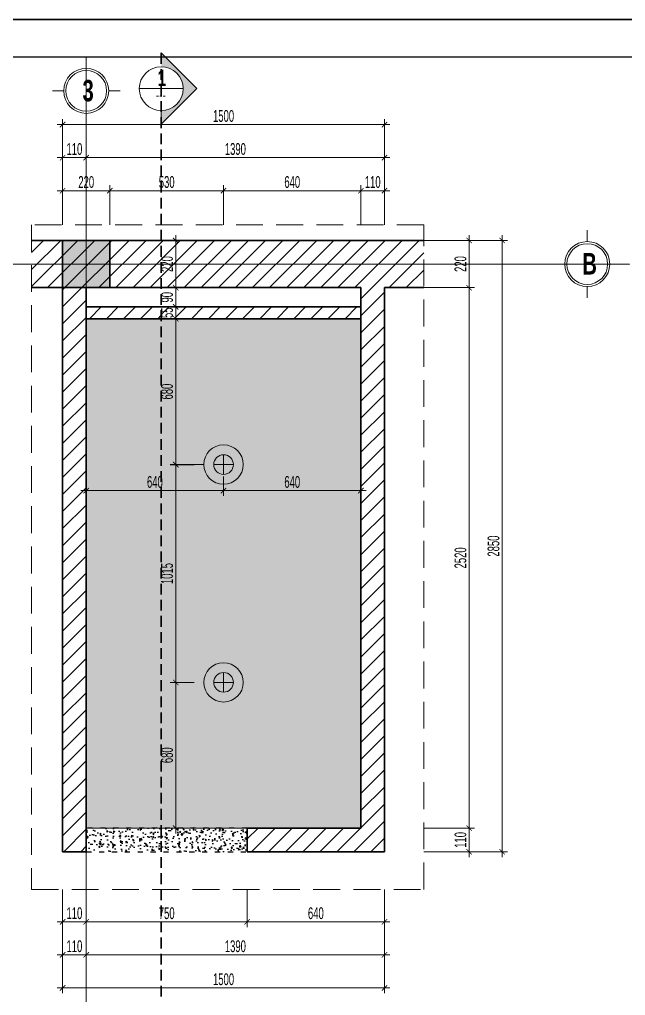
# Model space of a CAD drawing. Header units: millimetres. Extents: x 1336014 to 2939047, y -333549 to -60566.
# Drawn here: x 1417984 to 1420808, y -203598 to -199047 of the extents above; entities that cross this region are included whole.
import ezdxf
from ezdxf.enums import TextEntityAlignment as Align

# ---------------------------------------------------------------- set-up
doc = ezdxf.new("R2010")
doc.units = ezdxf.units.MM
doc.header["$MEASUREMENT"] = 0
for name, pattern in [('$1$HIDDEN', [0.375, 0.25, -0.125]), ('ACAD_ISO03W100', [30, 12, -18]), ('CENTER2', [1.125, 0.75, -0.125, 0.125, -0.125]), ('HIDDEN', [0.375, 0.25, -0.125])]:
    doc.linetypes.add(name, pattern=pattern)
for name, color, linetype, lineweight in [('01.Cut', 255, 'Continuous', 35), ('02.Thay', 145, 'Continuous', 15), ('03.Manh', 251, 'Continuous', 13), ('05.Text', 253, 'Continuous', 18), ('06.betong', 2, 'Continuous', 35), ('08.Dim', 156, 'Continuous', 15), ('09.Hatch', 250, 'Continuous', 5), ('10.truc', 250, 'CENTER2', 20), ('11.Khung bo', 32, 'Continuous', 50), ('12.Khung', 36, 'Continuous', 25), ('CCA - TUONG', 7, 'Continuous', 35)]:
    doc.layers.add(name, color=color, linetype=linetype, lineweight=lineweight)
doc.layers.add('HACH', color=250, linetype='Continuous')
doc.layers.add('truc1', color=250, linetype='ACAD_ISO03W100')
doc.layers.add('Tpl_Bound', color=1, linetype='Continuous', plot=False)
doc.styles.add('AVANTH', font='')
doc.styles.add('AVANTHB', font='')
doc.styles.add('TT5_Text Dim', font='hoatbif.shx', dxfattribs={"width": 0.6})
doc.styles.get('AVANTH').set_extended_font_data('.VnAvantH')
doc.styles.get('AVANTHB').set_extended_font_data('.VnAvantH', bold=True)
doc.dimstyles.new('TT5_Dim 1-25', dxfattribs={"dimscale": 25, "dimtxt": 2.2, "dimasz": 1, "dimexe": 1, "dimexo": 0, "dimgap": 0.5, "dimtad": 1, "dimdec": 0, "dimzin": 0, "dimdsep": 46, "dimtxsty": 'TT5_Text Dim', "dimblk": 'ARCHTICK', "dimcen": 0, "dimdle": 1, "dimclrd": 256, "dimclre": 256, "dimclrt": 1, "dimadec": 0, "dimazin": 0, "dimtfac": 0.015, "dimtdec": 0, "dimtix": 1, "dimtmove": 2, "dimatfit": 3, "dimldrblk": 'DOT', "dimfxl": 1, "dimtolj": 1, "dimtzin": 0, "dimlwd": -1, "dimlwe": -1, "dimarcsym": 1})

# ---------------------------------------------------------------- blocks, each defined once
blk = doc.blocks.new('100')
at = {"layer": '11.Khung bo', "const_width": 26.7}
blk.add_lwpolyline([(1860913, -945240), (1860913, -916940), (1896063, -916940), (1896063, -945240)], close=True, dxfattribs=at)
blk.add_lwpolyline([(1860913, -945240), (1860913, -916940), (1896063, -916940), (1896063, -945240)], close=True, dxfattribs=at)
blk.add_lwpolyline([(1860913, -945240), (1860913, -916940), (1896063, -916940), (1896063, -945240)], close=True, dxfattribs=at)
at = {"layer": '12.Khung'}
blk.add_lwpolyline([(1901579, -945940), (1901579, -916240), (1859580, -916240), (1859580, -945940)], close=True, dxfattribs=at)
blk.add_lwpolyline([(1901579, -945940), (1901579, -916240), (1859580, -916240), (1859580, -945940)], close=True, dxfattribs=at)
blk.add_lwpolyline([(1901579, -945940), (1901579, -916240), (1859580, -916240), (1859580, -945940)], close=True, dxfattribs=at)
blk = doc.blocks.new('DANHTRUC')
for p, q in [((980383, -947347), (980383, -947137)), ((979963, -947767), (979753, -947767)), ((980803, -947767), (981013, -947767)), ((980383, -948187), (980383, -948397))]:
    blk.add_line(p, q)
for radius in [420, 380]:
    blk.add_circle((980383, -947767), radius)
blk = doc.blocks.new('DFGFH')
h = blk.add_hatch(color=256)
h.dxf.hatch_style = 1
h.paths.add_polyline_path([(15438.1, 12136.8), (15658.1, 12136.8), (15658.1, 12356.8), (15438.1, 12356.8)])
blk.add_lwpolyline([(15438.1, 12136.8), (15658.1, 12136.8), (15658.1, 12356.8), (15438.1, 12356.8)], close=True)
blk = doc.blocks.new('_ARCHTICK')
at = {"const_width": 0.15}
blk.add_lwpolyline([(-0.5, -0.5), (0.5, 0.5)], dxfattribs=at)
blk = doc.blocks.new('*D1686')
at = {"layer": '08.Dim', "transparency": 16777216}
for p, q in [((1419709.8, -199845.5), (1419549.8, -199845.5)), ((1419574.8, -200004.7), (1419574.8, -199820.5)), ((1419684.8, -200004.7), (1419684.8, -199820.5))]:
    blk.add_line(p, q, dxfattribs=at)
at = {"layer": 'Defpoints', "color": 0, "transparency": 16777216}
for p in [(1419574.8, -199845.5), (1419574.8, -200004.7), (1419684.8, -200004.7)]:
    blk.add_point(p, dxfattribs=at)
at = {"layer": '08.Dim', "transparency": 16777216, "xscale": 25, "yscale": 25, "zscale": 25, "rotation": 180}
blk.add_blockref('_ARCHTICK', (1419574.8, -199845.5), dxfattribs=at)
at = {"layer": '08.Dim', "transparency": 16777216, "xscale": 25, "yscale": 25, "zscale": 25}
blk.add_blockref('_ARCHTICK', (1419684.8, -199845.5), dxfattribs=at)
at = {"layer": '08.Dim', "color": 1, "transparency": 16777216, "insert": (1419629.8, -199805.5), "char_height": 55, "attachment_point": 5, "style": 'TT5_Text Dim'}
blk.add_mtext('\\A1;110', dxfattribs=at)
blk = doc.blocks.new('_DOT')
blk.add_line((-0.5, 0), (-1, 0))
at = {"const_width": 0.5}
blk.add_lwpolyline([(-0.25, 0, 1), (0.25, 0, 1)], format="xyb", close=True, dxfattribs=at)
blk = doc.blocks.new('*D1687')
at = {"layer": '08.Dim', "transparency": 16777216}
for p, q in [((1419599.8, -199845.5), (1418909.8, -199845.5)), ((1418934.8, -200004.7), (1418934.8, -199820.5)), ((1419574.8, -200004.7), (1419574.8, -199820.5))]:
    blk.add_line(p, q, dxfattribs=at)
at = {"layer": 'Defpoints', "color": 0, "transparency": 16777216}
for p in [(1418934.8, -199845.5), (1418934.8, -200004.7), (1419574.8, -200004.7)]:
    blk.add_point(p, dxfattribs=at)
at = {"layer": '08.Dim', "transparency": 16777216, "xscale": 25, "yscale": 25, "zscale": 25, "rotation": 180}
blk.add_blockref('_ARCHTICK', (1418934.8, -199845.5), dxfattribs=at)
at = {"layer": '08.Dim', "transparency": 16777216, "xscale": 25, "yscale": 25, "zscale": 25}
blk.add_blockref('_ARCHTICK', (1419574.8, -199845.5), dxfattribs=at)
at = {"layer": '08.Dim', "color": 1, "transparency": 16777216, "insert": (1419254.8, -199805.5), "char_height": 55, "attachment_point": 5, "style": 'TT5_Text Dim'}
blk.add_mtext('\\A1;640', dxfattribs=at)
blk = doc.blocks.new('*D1688')
at = {"layer": '08.Dim', "transparency": 16777216}
for p, q in [((1418959.8, -199845.5), (1418379.8, -199845.5)), ((1418404.8, -200004.7), (1418404.8, -199820.5)), ((1418934.8, -200004.7), (1418934.8, -199820.5))]:
    blk.add_line(p, q, dxfattribs=at)
at = {"layer": 'Defpoints', "color": 0, "transparency": 16777216}
for p in [(1418404.8, -199845.5), (1418404.8, -200004.7), (1418934.8, -200004.7)]:
    blk.add_point(p, dxfattribs=at)
at = {"layer": '08.Dim', "transparency": 16777216, "xscale": 25, "yscale": 25, "zscale": 25, "rotation": 180}
blk.add_blockref('_ARCHTICK', (1418404.8, -199845.5), dxfattribs=at)
at = {"layer": '08.Dim', "transparency": 16777216, "xscale": 25, "yscale": 25, "zscale": 25}
blk.add_blockref('_ARCHTICK', (1418934.8, -199845.5), dxfattribs=at)
at = {"layer": '08.Dim', "color": 1, "transparency": 16777216, "insert": (1418669.8, -199805.5), "char_height": 55, "attachment_point": 5, "style": 'TT5_Text Dim'}
blk.add_mtext('\\A1;530', dxfattribs=at)
blk = doc.blocks.new('*D1689')
at = {"layer": '08.Dim', "transparency": 16777216}
for p, q in [((1418429.8, -199845.5), (1418159.8, -199845.5)), ((1418184.8, -200004.7), (1418184.8, -199820.5)), ((1418404.8, -200004.7), (1418404.8, -199820.5))]:
    blk.add_line(p, q, dxfattribs=at)
at = {"layer": 'Defpoints', "color": 0, "transparency": 16777216}
for p in [(1418184.8, -199845.5), (1418184.8, -200004.7), (1418404.8, -200004.7)]:
    blk.add_point(p, dxfattribs=at)
at = {"layer": '08.Dim', "transparency": 16777216, "xscale": 25, "yscale": 25, "zscale": 25, "rotation": 180}
blk.add_blockref('_ARCHTICK', (1418184.8, -199845.5), dxfattribs=at)
at = {"layer": '08.Dim', "transparency": 16777216, "xscale": 25, "yscale": 25, "zscale": 25}
blk.add_blockref('_ARCHTICK', (1418404.8, -199845.5), dxfattribs=at)
at = {"layer": '08.Dim', "color": 1, "transparency": 16777216, "insert": (1418294.8, -199805.5), "char_height": 55, "attachment_point": 5, "style": 'TT5_Text Dim'}
blk.add_mtext('\\A1;220', dxfattribs=at)
blk = doc.blocks.new('*D1690')
at = {"layer": '08.Dim', "transparency": 16777216}
for p, q in [((1418294.8, -200004.7), (1418294.8, -199666.5)), ((1419684.8, -200004.7), (1419684.8, -199666.5)), ((1419709.8, -199691.5), (1418269.8, -199691.5))]:
    blk.add_line(p, q, dxfattribs=at)
at = {"layer": 'Defpoints', "color": 0, "transparency": 16777216}
for p in [(1418294.8, -199691.5), (1418294.8, -200004.7), (1419684.8, -200004.7)]:
    blk.add_point(p, dxfattribs=at)
at = {"layer": '08.Dim', "transparency": 16777216, "xscale": 25, "yscale": 25, "zscale": 25, "rotation": 180}
blk.add_blockref('_ARCHTICK', (1418294.8, -199691.5), dxfattribs=at)
at = {"layer": '08.Dim', "transparency": 16777216, "xscale": 25, "yscale": 25, "zscale": 25}
blk.add_blockref('_ARCHTICK', (1419684.8, -199691.5), dxfattribs=at)
at = {"layer": '08.Dim', "color": 1, "transparency": 16777216, "insert": (1418989.8, -199651.5), "char_height": 55, "attachment_point": 5, "style": 'TT5_Text Dim'}
blk.add_mtext('\\A1;1390', dxfattribs=at)
blk = doc.blocks.new('*D1691')
at = {"layer": '08.Dim', "transparency": 16777216}
for p, q in [((1418184.8, -200004.7), (1418184.8, -199666.5)), ((1418294.8, -200004.7), (1418294.8, -199666.5)), ((1418319.8, -199691.5), (1418159.8, -199691.5))]:
    blk.add_line(p, q, dxfattribs=at)
at = {"layer": 'Defpoints', "color": 0, "transparency": 16777216}
for p in [(1418184.8, -199691.5), (1418184.8, -200004.7), (1418294.8, -200004.7)]:
    blk.add_point(p, dxfattribs=at)
at = {"layer": '08.Dim', "transparency": 16777216, "xscale": 25, "yscale": 25, "zscale": 25, "rotation": 180}
blk.add_blockref('_ARCHTICK', (1418184.8, -199691.5), dxfattribs=at)
at = {"layer": '08.Dim', "transparency": 16777216, "xscale": 25, "yscale": 25, "zscale": 25}
blk.add_blockref('_ARCHTICK', (1418294.8, -199691.5), dxfattribs=at)
at = {"layer": '08.Dim', "color": 1, "transparency": 16777216, "insert": (1418239.8, -199651.5), "char_height": 55, "attachment_point": 5, "style": 'TT5_Text Dim'}
blk.add_mtext('\\A1;110', dxfattribs=at)
blk = doc.blocks.new('*D1692')
at = {"layer": '08.Dim', "transparency": 16777216}
for p, q in [((1419709.8, -199537.5), (1418159.8, -199537.5)), ((1418184.8, -200004.7), (1418184.8, -199512.5)), ((1419684.8, -200004.7), (1419684.8, -199512.5))]:
    blk.add_line(p, q, dxfattribs=at)
at = {"layer": 'Defpoints', "color": 0, "transparency": 16777216}
for p in [(1418184.8, -199537.5), (1418184.8, -200004.7), (1419684.8, -200004.7)]:
    blk.add_point(p, dxfattribs=at)
at = {"layer": '08.Dim', "transparency": 16777216, "xscale": 25, "yscale": 25, "zscale": 25, "rotation": 180}
blk.add_blockref('_ARCHTICK', (1418184.8, -199537.5), dxfattribs=at)
at = {"layer": '08.Dim', "transparency": 16777216, "xscale": 25, "yscale": 25, "zscale": 25}
blk.add_blockref('_ARCHTICK', (1419684.8, -199537.5), dxfattribs=at)
at = {"layer": '08.Dim', "color": 1, "transparency": 16777216, "insert": (1418934.8, -199497.5), "char_height": 55, "attachment_point": 5, "style": 'TT5_Text Dim'}
blk.add_mtext('\\A1;1500', dxfattribs=at)
blk = doc.blocks.new('*D1693')
at = {"layer": '08.Dim', "transparency": 16777216}
for p, q in [((1419867.8, -200077.7), (1420103.8, -200077.7)), ((1420078.8, -200052.7), (1420078.8, -200322.7)), ((1419867.8, -200297.7), (1420103.8, -200297.7))]:
    blk.add_line(p, q, dxfattribs=at)
at = {"layer": 'Defpoints', "color": 0, "transparency": 16777216}
for p in [(1419867.8, -200077.7), (1419867.8, -200297.7), (1420078.8, -200297.7)]:
    blk.add_point(p, dxfattribs=at)
at = {"layer": '08.Dim', "transparency": 16777216, "xscale": 25, "yscale": 25, "zscale": 25}
for p, rotation in [((1420078.8, -200077.7), 90), ((1420078.8, -200297.7), 270)]:
    blk.add_blockref('_ARCHTICK', p, dxfattribs=dict(at, rotation=rotation))
at = {"layer": '08.Dim', "color": 1, "transparency": 16777216, "insert": (1420038.8, -200187.7), "char_height": 55, "attachment_point": 5, "rotation": 90, "style": 'TT5_Text Dim'}
blk.add_mtext('\\A1;220', dxfattribs=at)
blk = doc.blocks.new('*D1694')
at = {"layer": '08.Dim', "transparency": 16777216}
for p, q in [((1419867.8, -200297.7), (1420103.8, -200297.7)), ((1420078.8, -200272.7), (1420078.8, -202842.7)), ((1419867.8, -202817.7), (1420103.8, -202817.7))]:
    blk.add_line(p, q, dxfattribs=at)
at = {"layer": 'Defpoints', "color": 0, "transparency": 16777216}
for p in [(1419867.8, -200297.7), (1419867.8, -202817.7), (1420078.8, -202817.7)]:
    blk.add_point(p, dxfattribs=at)
at = {"layer": '08.Dim', "transparency": 16777216, "xscale": 25, "yscale": 25, "zscale": 25}
for p, rotation in [((1420078.8, -200297.7), 90), ((1420078.8, -202817.7), 270)]:
    blk.add_blockref('_ARCHTICK', p, dxfattribs=dict(at, rotation=rotation))
at = {"layer": '08.Dim', "color": 1, "transparency": 16777216, "insert": (1420038.8, -201557.7), "char_height": 55, "attachment_point": 5, "rotation": 90, "style": 'TT5_Text Dim'}
blk.add_mtext('\\A1;2520', dxfattribs=at)
blk = doc.blocks.new('*D1695')
at = {"layer": '08.Dim', "transparency": 16777216}
for p, q in [((1420078.8, -202792.7), (1420078.8, -202952.7)), ((1419867.8, -202817.7), (1420103.8, -202817.7)), ((1419867.8, -202927.7), (1420103.8, -202927.7))]:
    blk.add_line(p, q, dxfattribs=at)
at = {"layer": 'Defpoints', "color": 0, "transparency": 16777216}
for p in [(1419867.8, -202817.7), (1419867.8, -202927.7), (1420078.8, -202927.7)]:
    blk.add_point(p, dxfattribs=at)
at = {"layer": '08.Dim', "transparency": 16777216, "xscale": 25, "yscale": 25, "zscale": 25}
for p, rotation in [((1420078.8, -202817.7), 90), ((1420078.8, -202927.7), 270)]:
    blk.add_blockref('_ARCHTICK', p, dxfattribs=dict(at, rotation=rotation))
at = {"layer": '08.Dim', "color": 1, "transparency": 16777216, "insert": (1420038.8, -202872.7), "char_height": 55, "attachment_point": 5, "rotation": 90, "style": 'TT5_Text Dim'}
blk.add_mtext('\\A1;110', dxfattribs=at)
blk = doc.blocks.new('*D1696')
at = {"layer": '08.Dim', "transparency": 16777216}
for p, q in [((1419867.8, -200077.7), (1420257.8, -200077.7)), ((1420232.8, -202952.7), (1420232.8, -200052.7)), ((1419867.8, -202927.7), (1420257.8, -202927.7))]:
    blk.add_line(p, q, dxfattribs=at)
at = {"layer": 'Defpoints', "color": 0, "transparency": 16777216}
for p in [(1419867.8, -200077.7), (1420232.8, -200077.7), (1419867.8, -202927.7)]:
    blk.add_point(p, dxfattribs=at)
at = {"layer": '08.Dim', "transparency": 16777216, "xscale": 25, "yscale": 25, "zscale": 25}
for p, rotation in [((1420232.8, -200077.7), 90), ((1420232.8, -202927.7), 270)]:
    blk.add_blockref('_ARCHTICK', p, dxfattribs=dict(at, rotation=rotation))
at = {"layer": '08.Dim', "color": 1, "transparency": 16777216, "insert": (1420192.8, -201502.7), "char_height": 55, "attachment_point": 5, "rotation": 90, "style": 'TT5_Text Dim'}
blk.add_mtext('\\A1;2850', dxfattribs=at)
blk = doc.blocks.new('*D1697')
at = {"layer": '08.Dim', "transparency": 16777216}
for p, q in [((1419044.8, -203103.7), (1419044.8, -203279.7)), ((1419684.8, -203103.7), (1419684.8, -203279.7)), ((1419709.8, -203254.7), (1419019.8, -203254.7))]:
    blk.add_line(p, q, dxfattribs=at)
at = {"layer": 'Defpoints', "color": 0, "transparency": 16777216}
for p in [(1419044.8, -203103.7), (1419684.8, -203103.7), (1419044.8, -203254.7)]:
    blk.add_point(p, dxfattribs=at)
at = {"layer": '08.Dim', "transparency": 16777216, "xscale": 25, "yscale": 25, "zscale": 25, "rotation": 180}
blk.add_blockref('_ARCHTICK', (1419044.8, -203254.7), dxfattribs=at)
at = {"layer": '08.Dim', "transparency": 16777216, "xscale": 25, "yscale": 25, "zscale": 25}
blk.add_blockref('_ARCHTICK', (1419684.8, -203254.7), dxfattribs=at)
at = {"layer": '08.Dim', "color": 1, "transparency": 16777216, "insert": (1419364.8, -203214.7), "char_height": 55, "attachment_point": 5, "style": 'TT5_Text Dim'}
blk.add_mtext('\\A1;640', dxfattribs=at)
blk = doc.blocks.new('*D1698')
at = {"layer": '08.Dim', "transparency": 16777216}
for p, q in [((1418294.8, -203103.7), (1418294.8, -203279.7)), ((1419044.8, -203103.7), (1419044.8, -203279.7)), ((1419069.8, -203254.7), (1418269.8, -203254.7))]:
    blk.add_line(p, q, dxfattribs=at)
at = {"layer": 'Defpoints', "color": 0, "transparency": 16777216}
for p in [(1418294.8, -203103.7), (1419044.8, -203103.7), (1418294.8, -203254.7)]:
    blk.add_point(p, dxfattribs=at)
at = {"layer": '08.Dim', "transparency": 16777216, "xscale": 25, "yscale": 25, "zscale": 25, "rotation": 180}
blk.add_blockref('_ARCHTICK', (1418294.8, -203254.7), dxfattribs=at)
at = {"layer": '08.Dim', "transparency": 16777216, "xscale": 25, "yscale": 25, "zscale": 25}
blk.add_blockref('_ARCHTICK', (1419044.8, -203254.7), dxfattribs=at)
at = {"layer": '08.Dim', "color": 1, "transparency": 16777216, "insert": (1418669.8, -203214.7), "char_height": 55, "attachment_point": 5, "style": 'TT5_Text Dim'}
blk.add_mtext('\\A1;750', dxfattribs=at)
blk = doc.blocks.new('*D1699')
at = {"layer": '08.Dim', "transparency": 16777216}
for p, q in [((1418184.8, -203103.7), (1418184.8, -203279.7)), ((1418294.8, -203103.7), (1418294.8, -203279.7)), ((1418319.8, -203254.7), (1418159.8, -203254.7))]:
    blk.add_line(p, q, dxfattribs=at)
at = {"layer": 'Defpoints', "color": 0, "transparency": 16777216}
for p in [(1418184.8, -203103.7), (1418294.8, -203103.7), (1418184.8, -203254.7)]:
    blk.add_point(p, dxfattribs=at)
at = {"layer": '08.Dim', "transparency": 16777216, "xscale": 25, "yscale": 25, "zscale": 25, "rotation": 180}
blk.add_blockref('_ARCHTICK', (1418184.8, -203254.7), dxfattribs=at)
at = {"layer": '08.Dim', "transparency": 16777216, "xscale": 25, "yscale": 25, "zscale": 25}
blk.add_blockref('_ARCHTICK', (1418294.8, -203254.7), dxfattribs=at)
at = {"layer": '08.Dim', "color": 1, "transparency": 16777216, "insert": (1418239.8, -203214.7), "char_height": 55, "attachment_point": 5, "style": 'TT5_Text Dim'}
blk.add_mtext('\\A1;110', dxfattribs=at)
blk = doc.blocks.new('*D1700')
at = {"layer": '08.Dim', "transparency": 16777216}
for p, q in [((1418294.8, -203103.7), (1418294.8, -203433.7)), ((1419684.8, -203103.7), (1419684.8, -203433.7)), ((1419709.8, -203408.7), (1418269.8, -203408.7))]:
    blk.add_line(p, q, dxfattribs=at)
at = {"layer": 'Defpoints', "color": 0, "transparency": 16777216}
for p in [(1418294.8, -203103.7), (1419684.8, -203103.7), (1418294.8, -203408.7)]:
    blk.add_point(p, dxfattribs=at)
at = {"layer": '08.Dim', "transparency": 16777216, "xscale": 25, "yscale": 25, "zscale": 25, "rotation": 180}
blk.add_blockref('_ARCHTICK', (1418294.8, -203408.7), dxfattribs=at)
at = {"layer": '08.Dim', "transparency": 16777216, "xscale": 25, "yscale": 25, "zscale": 25}
blk.add_blockref('_ARCHTICK', (1419684.8, -203408.7), dxfattribs=at)
at = {"layer": '08.Dim', "color": 1, "transparency": 16777216, "insert": (1418989.8, -203368.7), "char_height": 55, "attachment_point": 5, "style": 'TT5_Text Dim'}
blk.add_mtext('\\A1;1390', dxfattribs=at)
blk = doc.blocks.new('*D1701')
at = {"layer": '08.Dim', "transparency": 16777216}
for p, q in [((1418184.8, -203103.7), (1418184.8, -203433.7)), ((1418294.8, -203103.7), (1418294.8, -203433.7)), ((1418319.8, -203408.7), (1418159.8, -203408.7))]:
    blk.add_line(p, q, dxfattribs=at)
at = {"layer": 'Defpoints', "color": 0, "transparency": 16777216}
for p in [(1418184.8, -203103.7), (1418294.8, -203103.7), (1418184.8, -203408.7)]:
    blk.add_point(p, dxfattribs=at)
at = {"layer": '08.Dim', "transparency": 16777216, "xscale": 25, "yscale": 25, "zscale": 25, "rotation": 180}
blk.add_blockref('_ARCHTICK', (1418184.8, -203408.7), dxfattribs=at)
at = {"layer": '08.Dim', "transparency": 16777216, "xscale": 25, "yscale": 25, "zscale": 25}
blk.add_blockref('_ARCHTICK', (1418294.8, -203408.7), dxfattribs=at)
at = {"layer": '08.Dim', "color": 1, "transparency": 16777216, "insert": (1418239.8, -203368.7), "char_height": 55, "attachment_point": 5, "style": 'TT5_Text Dim'}
blk.add_mtext('\\A1;110', dxfattribs=at)
blk = doc.blocks.new('*D1702')
at = {"layer": '08.Dim', "transparency": 16777216}
for p, q in [((1418184.8, -203103.7), (1418184.8, -203587.7)), ((1419684.8, -203103.7), (1419684.8, -203587.7)), ((1419709.8, -203562.7), (1418159.8, -203562.7))]:
    blk.add_line(p, q, dxfattribs=at)
at = {"layer": 'Defpoints', "color": 0, "transparency": 16777216}
for p in [(1418184.8, -203103.7), (1419684.8, -203103.7), (1418184.8, -203562.7)]:
    blk.add_point(p, dxfattribs=at)
at = {"layer": '08.Dim', "transparency": 16777216, "xscale": 25, "yscale": 25, "zscale": 25, "rotation": 180}
blk.add_blockref('_ARCHTICK', (1418184.8, -203562.7), dxfattribs=at)
at = {"layer": '08.Dim', "transparency": 16777216, "xscale": 25, "yscale": 25, "zscale": 25}
blk.add_blockref('_ARCHTICK', (1419684.8, -203562.7), dxfattribs=at)
at = {"layer": '08.Dim', "color": 1, "transparency": 16777216, "insert": (1418934.8, -203522.7), "char_height": 55, "attachment_point": 5, "style": 'TT5_Text Dim'}
blk.add_mtext('\\A1;1500', dxfattribs=at)
blk = doc.blocks.new('dfgdgdggdg')
at = {"color": 147}
for p, q in [((0, 55), (0, -55)), ((-55, 0), (55, 0))]:
    blk.add_line(p, q, dxfattribs=at)
blk.add_circle((0, 0), 110)
blk.add_circle((0, 0), 55, dxfattribs=at)
blk = doc.blocks.new('*D1703')
at = {"layer": '08.Dim', "transparency": 16777216}
for p, q in [((1418934.8, -201178), (1418934.8, -201269)), ((1419574.8, -201178), (1419574.8, -201269)), ((1419599.8, -201244), (1418909.8, -201244))]:
    blk.add_line(p, q, dxfattribs=at)
at = {"layer": 'Defpoints', "color": 0, "transparency": 16777216}
for p in [(1418934.8, -201178), (1419574.8, -201178), (1418934.8, -201244)]:
    blk.add_point(p, dxfattribs=at)
at = {"layer": '08.Dim', "transparency": 16777216, "xscale": 25, "yscale": 25, "zscale": 25, "rotation": 180}
blk.add_blockref('_ARCHTICK', (1418934.8, -201244), dxfattribs=at)
at = {"layer": '08.Dim', "transparency": 16777216, "xscale": 25, "yscale": 25, "zscale": 25}
blk.add_blockref('_ARCHTICK', (1419574.8, -201244), dxfattribs=at)
at = {"layer": '08.Dim', "color": 1, "transparency": 16777216, "insert": (1419254.8, -201204), "char_height": 55, "attachment_point": 5, "style": 'TT5_Text Dim'}
blk.add_mtext('\\A1;640', dxfattribs=at)
blk = doc.blocks.new('*D1704')
at = {"layer": '08.Dim', "transparency": 16777216}
for p, q in [((1418294.8, -201178), (1418294.8, -201269)), ((1418934.8, -201178), (1418934.8, -201269)), ((1418959.8, -201244), (1418269.8, -201244))]:
    blk.add_line(p, q, dxfattribs=at)
at = {"layer": 'Defpoints', "color": 0, "transparency": 16777216}
for p in [(1418294.8, -201178), (1418934.8, -201178), (1418294.8, -201244)]:
    blk.add_point(p, dxfattribs=at)
at = {"layer": '08.Dim', "transparency": 16777216, "xscale": 25, "yscale": 25, "zscale": 25, "rotation": 180}
blk.add_blockref('_ARCHTICK', (1418294.8, -201244), dxfattribs=at)
at = {"layer": '08.Dim', "transparency": 16777216, "xscale": 25, "yscale": 25, "zscale": 25}
blk.add_blockref('_ARCHTICK', (1418934.8, -201244), dxfattribs=at)
at = {"layer": '08.Dim', "color": 1, "transparency": 16777216, "insert": (1418614.8, -201204), "char_height": 55, "attachment_point": 5, "style": 'TT5_Text Dim'}
blk.add_mtext('\\A1;640', dxfattribs=at)
blk = doc.blocks.new('*D1705')
at = {"layer": '08.Dim', "transparency": 16777216}
for p, q in [((1418843.1, -200442.3), (1418686.7, -200442.3)), ((1418711.7, -200417.3), (1418711.7, -201147.5)), ((1418843.1, -201122.5), (1418686.7, -201122.5))]:
    blk.add_line(p, q, dxfattribs=at)
at = {"layer": 'Defpoints', "color": 0, "transparency": 16777216}
for p in [(1418843.1, -200442.3), (1418711.7, -201122.5), (1418843.1, -201122.5)]:
    blk.add_point(p, dxfattribs=at)
at = {"layer": '08.Dim', "transparency": 16777216, "xscale": 25, "yscale": 25, "zscale": 25}
for p, rotation in [((1418711.7, -200442.3), 90), ((1418711.7, -201122.5), 270)]:
    blk.add_blockref('_ARCHTICK', p, dxfattribs=dict(at, rotation=rotation))
at = {"layer": '08.Dim', "color": 1, "transparency": 16777216, "insert": (1418671.7, -200782.4), "char_height": 55, "attachment_point": 5, "rotation": 90, "style": 'TT5_Text Dim'}
blk.add_mtext('\\A1;680', dxfattribs=at)
blk = doc.blocks.new('*D1706')
at = {"layer": '08.Dim', "transparency": 16777216}
for p, q in [((1418797.2, -201123.5), (1418686.7, -201123.5)), ((1418711.7, -201098.5), (1418711.7, -202163)), ((1418797.2, -202138), (1418686.7, -202138))]:
    blk.add_line(p, q, dxfattribs=at)
at = {"layer": 'Defpoints', "color": 0, "transparency": 16777216}
for p in [(1418797.2, -201123.5), (1418711.7, -202138), (1418797.2, -202138)]:
    blk.add_point(p, dxfattribs=at)
at = {"layer": '08.Dim', "transparency": 16777216, "xscale": 25, "yscale": 25, "zscale": 25}
for p, rotation in [((1418711.7, -201123.5), 90), ((1418711.7, -202138), 270)]:
    blk.add_blockref('_ARCHTICK', p, dxfattribs=dict(at, rotation=rotation))
at = {"layer": '08.Dim', "color": 1, "transparency": 16777216, "insert": (1418671.7, -201630.7), "char_height": 55, "attachment_point": 5, "rotation": 90, "style": 'TT5_Text Dim'}
blk.add_mtext('\\A1;1015', dxfattribs=at)
blk = doc.blocks.new('*D1707')
at = {"layer": '08.Dim', "transparency": 16777216}
for p, q in [((1418711.7, -202113), (1418711.7, -202842.7)), ((1418797.2, -202138), (1418686.7, -202138)), ((1418797.2, -202817.7), (1418686.7, -202817.7))]:
    blk.add_line(p, q, dxfattribs=at)
at = {"layer": 'Defpoints', "color": 0, "transparency": 16777216}
for p in [(1418797.2, -202138), (1418711.7, -202817.7), (1418797.2, -202817.7)]:
    blk.add_point(p, dxfattribs=at)
at = {"layer": '08.Dim', "transparency": 16777216, "xscale": 25, "yscale": 25, "zscale": 25}
for p, rotation in [((1418711.7, -202138), 90), ((1418711.7, -202817.7), 270)]:
    blk.add_blockref('_ARCHTICK', p, dxfattribs=dict(at, rotation=rotation))
at = {"layer": '08.Dim', "color": 1, "transparency": 16777216, "insert": (1418671.7, -202477.8), "char_height": 55, "attachment_point": 5, "rotation": 90, "style": 'TT5_Text Dim'}
blk.add_mtext('\\A1;680', dxfattribs=at)
blk = doc.blocks.new('*D1708')
at = {"layer": '08.Dim', "transparency": 16777216}
for p, q in [((1418843.1, -200387.3), (1418686.7, -200387.3)), ((1418711.7, -200387.3), (1418711.7, -200362.3)), ((1418711.7, -200442.3), (1418711.7, -200387.3)), ((1418843.1, -200442.3), (1418686.7, -200442.3)), ((1418711.7, -200442.3), (1418711.7, -200467.3))]:
    blk.add_line(p, q, dxfattribs=at)
at = {"layer": 'Defpoints', "color": 0, "transparency": 16777216}
for p in [(1418711.7, -200387.3), (1418843.1, -200387.3), (1418843.1, -200442.3)]:
    blk.add_point(p, dxfattribs=at)
at = {"layer": '08.Dim', "transparency": 16777216, "xscale": 25, "yscale": 25, "zscale": 25}
for p, rotation in [((1418711.7, -200387.3), 270), ((1418711.7, -200442.3), 90)]:
    blk.add_blockref('_ARCHTICK', p, dxfattribs=dict(at, rotation=rotation))
at = {"layer": '08.Dim', "color": 1, "transparency": 16777216, "insert": (1418671.7, -200414.8), "char_height": 55, "attachment_point": 5, "rotation": 90, "style": 'TT5_Text Dim'}
blk.add_mtext('\\A1;55', dxfattribs=at)
blk = doc.blocks.new('*D1709')
at = {"layer": '08.Dim', "transparency": 16777216}
for p, q in [((1418847, -200297.7), (1418686.7, -200297.7)), ((1418711.7, -200412.3), (1418711.7, -200272.7)), ((1418843.1, -200387.3), (1418686.7, -200387.3))]:
    blk.add_line(p, q, dxfattribs=at)
at = {"layer": 'Defpoints', "color": 0, "transparency": 16777216}
for p in [(1418711.7, -200297.7), (1418847, -200297.7), (1418843.1, -200387.3)]:
    blk.add_point(p, dxfattribs=at)
at = {"layer": '08.Dim', "transparency": 16777216, "xscale": 25, "yscale": 25, "zscale": 25}
for p, rotation in [((1418711.7, -200297.7), 90), ((1418711.7, -200387.3), 270)]:
    blk.add_blockref('_ARCHTICK', p, dxfattribs=dict(at, rotation=rotation))
at = {"layer": '08.Dim', "color": 1, "transparency": 16777216, "insert": (1418671.7, -200342.5), "char_height": 55, "attachment_point": 5, "rotation": 90, "style": 'TT5_Text Dim'}
blk.add_mtext('\\A1;90', dxfattribs=at)
blk = doc.blocks.new('*D1710')
at = {"layer": '08.Dim', "transparency": 16777216}
for p, q in [((1418881.5, -200077.7), (1418686.7, -200077.7)), ((1418711.7, -200322.7), (1418711.7, -200052.7)), ((1418847, -200297.7), (1418686.7, -200297.7))]:
    blk.add_line(p, q, dxfattribs=at)
at = {"layer": 'Defpoints', "color": 0, "transparency": 16777216}
for p in [(1418711.7, -200077.7), (1418881.5, -200077.7), (1418847, -200297.7)]:
    blk.add_point(p, dxfattribs=at)
at = {"layer": '08.Dim', "transparency": 16777216, "xscale": 25, "yscale": 25, "zscale": 25}
for p, rotation in [((1418711.7, -200077.7), 90), ((1418711.7, -200297.7), 270)]:
    blk.add_blockref('_ARCHTICK', p, dxfattribs=dict(at, rotation=rotation))
at = {"layer": '08.Dim', "color": 1, "transparency": 16777216, "insert": (1418671.7, -200187.7), "char_height": 55, "attachment_point": 5, "rotation": 90, "style": 'TT5_Text Dim'}
blk.add_mtext('\\A1;220', dxfattribs=at)

msp = doc.modelspace()

# ---------------------------------------------------------------- hatches: boundary and pattern name
at = {"layer": '09.Hatch'}
msp.add_hatch(color=256, dxfattribs=at).paths.add_polyline_path([(1418644.3, -199267.4), (1418644.3, -199203.4), (1418810.6, -199369.7), (1418644.3, -199536), (1418644.3, -199472, 0.414214), (1418746.6, -199369.7, 0.414214)])
at = {"layer": '09.Hatch', "ltscale": 50}
h = msp.add_hatch(dxfattribs=at)
h.set_pattern_fill('TUONGXAY', color=256, scale=450, style=0)
h.set_pattern_definition([(45, (857491.31, -179573.73), (-39.7747564, 39.7747564), [])])
h.paths.add_polyline_path([(1419867.8, -200077.7), (1419867.8, -200297.7), (1419684.8, -200297.7), (1419684.8, -202927.7), (1419044.8, -202927.7), (1419044.8, -202817.7), (1419574.8, -202817.7), (1419574.8, -200297.7), (1418294.8, -200297.7), (1418294.8, -202927.7), (1418184.8, -202927.7), (1418184.8, -200297.7), (1418040.3, -200297.7), (1418040.3, -200077.7)])
h = msp.add_hatch(dxfattribs=at)
h.set_pattern_fill('TUONGXAY', color=256, scale=450, style=0)
h.set_pattern_definition([(45, (-6179.466, 503.83), (-39.7747564, 39.7747564), [])])
h.paths.add_polyline_path([(1418294.8, -200387.3), (1418644.3, -200387.3), (1418644.3, -200442.3), (1418294.8, -200442.3)])
h = msp.add_hatch(dxfattribs=at)
h.set_pattern_fill('TUONGXAY', color=256, scale=450, style=0)
h.set_pattern_definition([(45, (-6181.466, 503.83), (-39.7747564, 39.7747564), [])])
h.paths.add_polyline_path([(1418646.3, -200387.3), (1419576.8, -200387.3), (1419576.8, -200442.3), (1418646.3, -200442.3)])
at = {"layer": '09.Hatch'}
h = msp.add_hatch(dxfattribs=at)
h.set_pattern_fill('DOTS', color=256, scale=300)
h.set_pattern_definition([(0, (-16397.443, 0), (9.375, 18.75), [0, -18.75])])
h.paths.add_polyline_path([(1419574.8, -200442.3), (1418294.8, -200442.3), (1418294.8, -202817.7), (1419574.8, -202817.7)])
at = {"layer": 'HACH'}
h = msp.add_hatch(dxfattribs=at)
h.set_pattern_fill('AR-CONC', color=256, scale=8.333333, angle=-90)
h.set_pattern_definition([(320, (-222043.166, 104335.816), (-5.2293446, -59.7716819), [6.25, -68.75]), (265, (-222043.166, 104335.816), (62.6826778, 11.5626111), [5, -55]), (10.4514, (-222043.6, 104330.835), (57.4532952, -48.2091151), [5.3116825, -58.4285093]), (316.1842, (-222026.5, 104335.816), (-13.7932512, -88.936754), [9.375, -103.125]), (6.6356, (-222027.65, 104328.405), (81.1764892, -77.888559), [7.967524, -87.64275]), (261.1842, (-222026.5, 104335.82), (81.17655, -77.8884954), [7.5, -82.5]), (291, (-222030.666, 104327.483), (-33.5515742, -49.7422543), [6.25, -68.75]), (236, (-222030.666, 104327.48), (60.4291704, -20.2762777), [5, -55]), (341.4514, (-222033.46, 104323.34), (26.8775414, -70.0185524), [5.3116825, -58.4285093]), (307.5, (-222043.166, 104335.816), (27.74115449, -1.01332128), [0, -54.3333333, 0, -55.8333333, 0, -55.2083333]), (277.5, (-222043.166, 104335.816), (32.86764266, -21.92246145), [0, -31.83333333, 0, -53.08333333, 0, -21.04166667]), (237.5, (-222043.166, 104354.4), (-1.87957264, -44.485203), [0, -20.8333333, 0, -65, 0, -86.25]), (227.5, (-222043.166, 104362.733), (8.3420819, -48.5988474), [0, -27.0833333, 0, -43.1666667, 0, -61.25])])
h.paths.add_polyline_path([(1419044.8, -202817.7), (1418294.8, -202817.7), (1418294.8, -202927.7), (1419044.8, -202927.7)])

# ---------------------------------------------------------------- linework, layer by layer
at = {"layer": '01.Cut'}
for points in [[(1418040.3, -200077.7), (1419867.8, -200077.7)], [(1419867.8, -200077.7), (1418040.3, -200077.7)], [(1418040.3, -200297.7), (1418184.8, -200297.7)], [(1418184.8, -200297.7), (1418184.8, -202927.7), (1418294.8, -202927.7), (1418294.8, -200297.7)], [(1418294.8, -200297.7), (1419574.8, -200297.7)], [(1418294.8, -200297.7), (1419574.8, -200297.7)], [(1419572.8, -200297.7), (1418294.8, -200297.7), (1418294.8, -200387.3), (1419574.8, -200387.3)], [(1419574.8, -200297.7), (1419574.8, -202817.7), (1419044.8, -202817.7)], [(1419684.8, -200297.7), (1419867.8, -200297.7)], [(1419684.8, -202927.7), (1419684.8, -200297.7)], [(1418294.8, -200442.3), (1419574.8, -200442.3)], [(1419044.8, -202817.7), (1419044.8, -202927.7)], [(1419044.8, -202927.7), (1419684.8, -202927.7)]]:
    msp.add_lwpolyline(points, dxfattribs=at)
at = {"layer": '02.Thay'}
for p, q in [((1418810.6, -199369.7), (1418644.3, -199203.4)), ((1418542, -199369.7), (1418746.6, -199369.7)), ((1418542, -199369.7), (1418746.6, -199369.7)), ((1418810.6, -199369.7), (1418644.3, -199536)), ((1418644.3, -199472), (1418644.3, -199536)), ((1418644.3, -199472), (1418644.3, -199536)), ((1418184.8, -202927.7), (1418184.8, -200297.7)), ((1418294.8, -202817.7), (1418294.8, -200297.7))]:
    msp.add_line(p, q, dxfattribs=at)
for points in [[(1419044.8, -202817.7), (1419044.8, -202927.7)], [(1418294.8, -202927.7), (1418184.8, -202927.7)]]:
    msp.add_lwpolyline(points, dxfattribs=at)
msp.add_circle((1418644.3, -199369.7), 102.3, dxfattribs=at)
msp.add_circle((1418644.3, -199369.7), 102.3, dxfattribs=at)
at = {"layer": '03.Manh'}
msp.add_lwpolyline([(1419574.8, -200442.3), (1418294.8, -200442.3), (1418294.8, -202817.7), (1419574.8, -202817.7)], close=True, dxfattribs=at)
at = {"layer": '05.Text', "color": 6, "linetype": '$1$HIDDEN', "ltscale": 500}
msp.add_lwpolyline([(1419867.8, -200004.7), (1418040.3, -200004.7), (1418040.3, -203103.7), (1419867.8, -203103.7)], close=True, dxfattribs=at)
at = {"layer": '10.truc'}
for p, q in [((1418294.8, -199222.5), (1418294.8, -203744.6)), ((1420828.1, -200187.7), (1416892.4, -200187.7))]:
    msp.add_line(p, q, dxfattribs=at)
at = {"layer": 'CCA - TUONG', "color": 1, "linetype": 'HIDDEN', "ltscale": 200}
msp.add_line((1418644.3, -199203.4), (1418644.3, -203653.2), dxfattribs=at)
at = {"layer": 'Tpl_Bound', "color": 1}
msp.add_lwpolyline([(1416559.1, -206472.4), (1416559.1, -199047.5), (1427059, -199047.5), (1427059, -206472.4)], close=True, dxfattribs=at)
at = {"layer": 'truc1', "ltscale": 2}
msp.add_lwpolyline([(1419044.8, -202817.7), (1418294.8, -202817.7), (1418294.8, -202927.7), (1419044.8, -202927.7)], close=True, dxfattribs=at)

# ---------------------------------------------------------------- block references
at = {"layer": '05.Text', "yscale": 0.25, "zscale": 0.25}
for name, p, xscale in [('100', (951664.2, 30012.5), 0.25), ('DANHTRUC', (1663390.6, 37561.6), -0.25), ('DANHTRUC', (1665725.2, 36754), -0.25)]:
    msp.add_blockref(name, p, dxfattribs=dict(at, xscale=xscale))
at = {"layer": '06.betong', "xscale": -1}
msp.add_blockref('DFGFH', (1433842.9, -212434.4), dxfattribs=at)
at = {"layer": '09.Hatch', "xscale": -0.8333333332557231, "yscale": 0.8333333332557231, "zscale": 0.8333333332557231}
for p in [(1418934.8, -201122.5), (1418934.8, -202138)]:
    msp.add_blockref('dfgdgdggdg', p, dxfattribs=at)

# ---------------------------------------------------------------- texts
at = {"layer": '05.Text', "width": 0.7}
for s, height, style, p in [('1', 75, 'AVANTHB', (1418647.6, -199319.5)), ('---', 50, 'AVANTH', (1418642.5, -199399.2))]:
    msp.add_text(s, height=height, dxfattribs=dict(at, style=style)).set_placement(p, align=Align.MIDDLE_CENTER)
at = {"layer": '05.Text', "style": 'AVANTHB', "width": 0.7}
for s, p in [('3', (1418277.7, -199428.8)), ('B', (1420606.5, -200236.5))]:
    msp.add_text(s, height=100, dxfattribs=at).set_placement(p)

# ---------------------------------------------------------------- dimensions: what is measured, and where the dimension line sits
at = {"layer": '08.Dim'}
for base, p1, p2, angle, picture, middle in [((1418184.8, -199537.5), (1419684.8, -200004.7), (1418184.8, -200004.7), 180, '*D1692', (1418934.8, -199497.5)), ((1418184.8, -199691.5), (1418294.8, -200004.7), (1418184.8, -200004.7), 180, '*D1691', (1418239.8, -199651.5)), ((1418294.8, -199691.5), (1419684.8, -200004.7), (1418294.8, -200004.7), 180, '*D1690', (1418989.8, -199651.5)), ((1418184.8, -199845.5), (1418404.8, -200004.7), (1418184.8, -200004.7), 180, '*D1689', (1418294.8, -199805.5)), ((1418404.8, -199845.5), (1418934.8, -200004.7), (1418404.8, -200004.7), 180, '*D1688', (1418669.8, -199805.5)), ((1418934.8, -199845.5), (1419574.8, -200004.7), (1418934.8, -200004.7), 180, '*D1687', (1419254.8, -199805.5)), ((1419574.8, -199845.5), (1419684.8, -200004.7), (1419574.8, -200004.7), 180, '*D1686', (1419629.8, -199805.5)), ((1418711.7, -200077.7), (1418847, -200297.7), (1418881.5, -200077.7), 90, '*D1710', (1418671.7, -200187.7)), ((1420078.8, -200297.7), (1419867.8, -200077.7), (1419867.8, -200297.7), 90, '*D1693', (1420038.8, -200187.7)), ((1420232.8, -200077.7), (1419867.8, -202927.7), (1419867.8, -200077.7), 90, '*D1696', (1420192.8, -201502.7)), ((1418711.7, -200297.7), (1418843.1, -200387.3), (1418847, -200297.7), 90, '*D1709', (1418671.7, -200342.5)), ((1420078.8, -202817.7), (1419867.8, -200297.7), (1419867.8, -202817.7), 90, '*D1694', (1420038.8, -201557.7)), ((1418711.7, -200387.3), (1418843.1, -200442.3), (1418843.1, -200387.3), 90, '*D1708', (1418671.7, -200414.8)), ((1418711.7, -201122.5), (1418843.1, -200442.3), (1418843.1, -201122.5), 90, '*D1705', (1418671.7, -200782.4)), ((1418711.7241394, -202138), (1418797.2241394, -201123.4999999), (1418797.2241394, -202138), 90, '*D1706', (1418671.7241394, -201630.7499999)), ((1418294.8, -201244), (1418934.8, -201178), (1418294.8, -201178), 180, '*D1704', (1418614.8, -201204)), ((1418934.8, -201244), (1419574.8, -201178), (1418934.8, -201178), 180, '*D1703', (1419254.8, -201204)), ((1418711.7, -202817.7), (1418797.2, -202138), (1418797.2, -202817.7), 90, '*D1707', (1418671.7, -202477.8)), ((1420078.8, -202927.7), (1419867.8, -202817.7), (1419867.8, -202927.7), 90, '*D1695', (1420038.8, -202872.7)), ((1418184.8, -203254.7), (1418294.8, -203103.7), (1418184.8, -203103.7), 180, '*D1699', (1418239.8, -203214.7)), ((1418184.8, -203408.7), (1418294.8, -203103.7), (1418184.8, -203103.7), 180, '*D1701', (1418239.8, -203368.7)), ((1418184.8, -203562.7), (1419684.8, -203103.7), (1418184.8, -203103.7), 180, '*D1702', (1418934.8, -203522.7)), ((1418294.8, -203254.7), (1419044.8, -203103.7), (1418294.8, -203103.7), 180, '*D1698', (1418669.8, -203214.7)), ((1418294.8, -203408.7), (1419684.8, -203103.7), (1418294.8, -203103.7), 180, '*D1700', (1418989.8, -203368.7)), ((1419044.8, -203254.7), (1419684.8, -203103.7), (1419044.8, -203103.7), 180, '*D1697', (1419364.8, -203214.7))]:
    dim = msp.add_linear_dim(base=base, p1=p1, p2=p2, angle=angle, dimstyle='TT5_Dim 1-25', dxfattribs=at)
    dim.commit()
    dim.dimension.update_dxf_attribs({"geometry": picture, "text_midpoint": middle})

doc.saveas('drawing.dxf')
